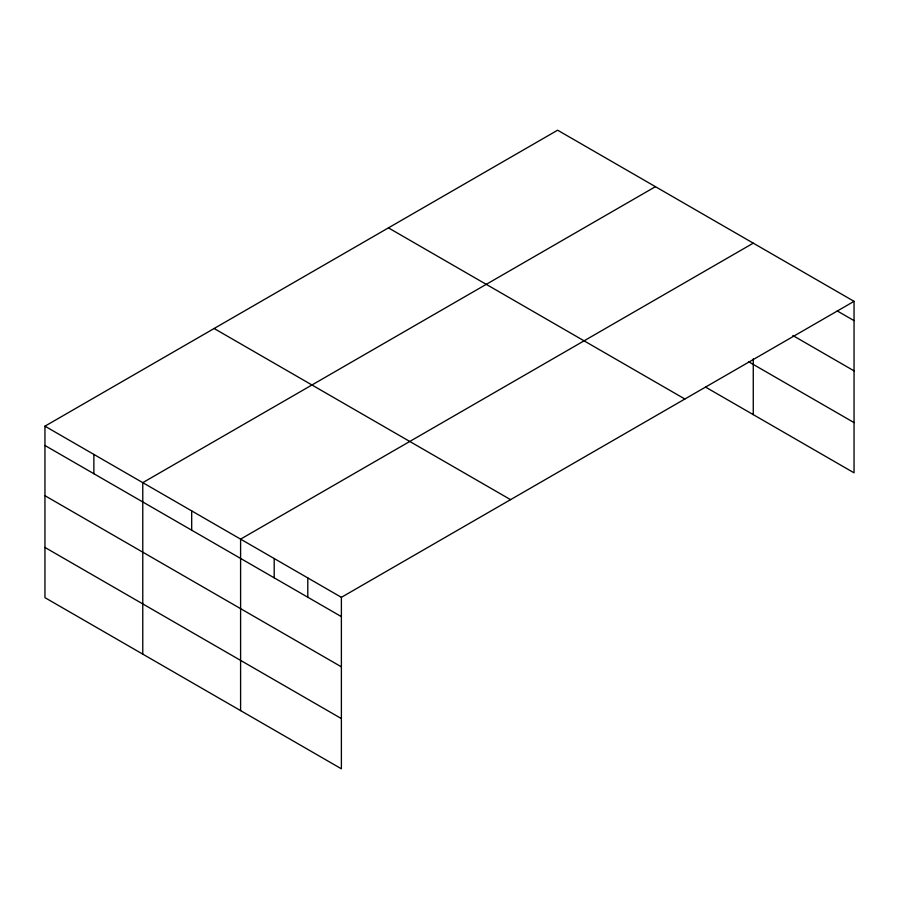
<?xml version="1.0" encoding="UTF-8"?>
<svg xmlns="http://www.w3.org/2000/svg" width="899" height="899" viewBox="0 0 899 899"><rect width="100%" height="100%" fill="white"/><g stroke="black" fill="none" stroke-linecap="round" stroke-linejoin="round"><path stroke-width="1.35" d="M854.05 301.345L557.616 130.198L44.95 426.171L44.95 597.655L341.384 768.802L341.384 597.329L854.05 301.345L854.05 472.829L705.546 387.087M655.438 186.677L142.772 482.651L142.772 654.135M753.261 243.157L240.595 539.13L240.595 710.615M837.25 310.942L854.05 320.64M792.862 335.529L854.05 370.86M748.485 361.656L854.05 422.597M388.435 227.874L684.869 399.021M214.131 328.506L510.565 499.653M44.95 426.171L341.384 597.329M44.95 445.477L341.384 616.624M44.95 495.697L341.384 666.844M44.95 547.435L341.384 718.582M753.261 358.825L753.261 414.63M307.795 577.922L307.795 597.228M274.195 558.526L274.195 577.832M191.689 510.89L191.689 530.196M93.867 454.411L93.867 473.717"/></g></svg>
